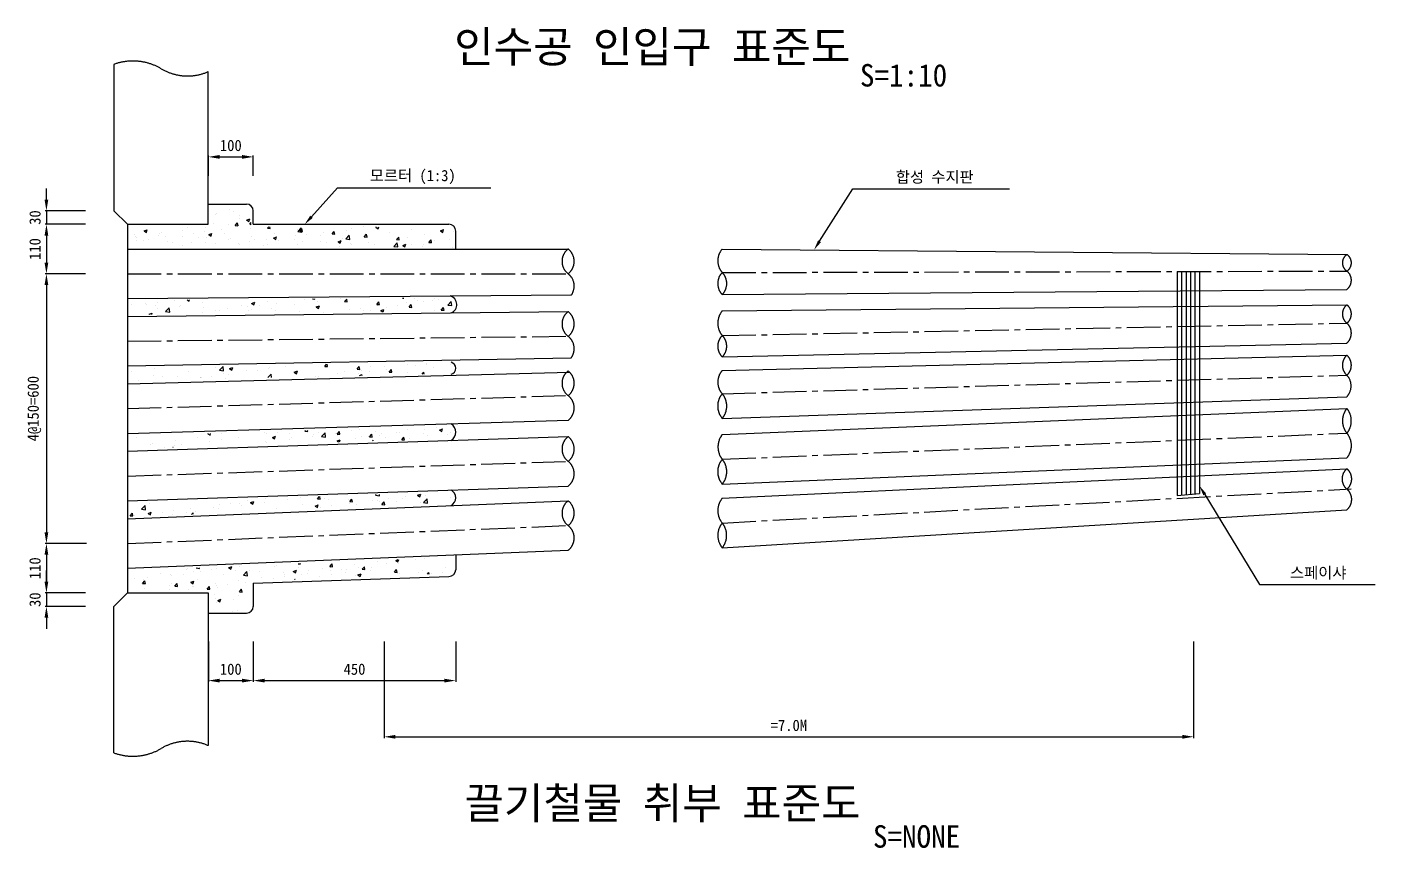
# Model space of a CAD drawing. Header units: millimetres. Extents: x -354 to 24098, y -15246 to 222.
# Drawn here: x 4312 to 7309, y -2855 to -1028 of the extents above; entities that cross this region are included whole.
import ezdxf
from ezdxf.enums import TextEntityAlignment as Align

# ---------------------------------------------------------------- set-up
doc = ezdxf.new("R2010")
doc.units = ezdxf.units.MM
doc.header["$LTSCALE"] = 100
doc.linetypes.add('CENTER', pattern=[2, 1.25, -0.25, 0.25, -0.25])
doc.linetypes.add('CENTER2', pattern=[1.125, 0.75, -0.125, 0.125, -0.125])
for name, color, linetype in [('TN-CNTL', 1, 'CENTER'), ('TN-CONC', 4, 'Continuous'), ('TN-CUTL', 1, 'CENTER'), ('TN-DIMS', 1, 'Continuous'), ('TN-LEAL', 1, 'Continuous'), ('TN-LEAT', 3, 'Continuous'), ('TN-PATT', 1, 'Continuous'), ('TN-STEL', 4, 'Continuous'), ('TN-TEX1', 6, 'Continuous')]:
    doc.layers.add(name, color=color, linetype=linetype)
doc.styles.add('D', font='GulimChe.ttf')
doc.dimstyles.new('D', dxfattribs={"dimtxt": 2.5, "dimasz": 2.5, "dimexe": 1.25, "dimexo": 2, "dimgap": 1, "dimtad": 1, "dimdec": 0, "dimtxsty": 'D', "dimcen": 2.5, "dimclrd": 1, "dimclre": 1, "dimclrt": 7, "dimadec": 0, "dimazin": 0, "dimtfac": 1, "dimtdec": 0, "dimtmove": 0, "dimatfit": 3, "dimfxl": 0, "dimarcsym": 0})

# ---------------------------------------------------------------- blocks, each defined once
blk = doc.blocks.new('*X4')
at = {"color": 0}
for p, q in [((5283.2, 13372.6), (5283.2, 13372.6)), ((5213, 13310.6), (5213, 13310.6)), ((5219, 13348.6), (5219, 13348.6)), ((5226.1, 13352.2), (5226.1, 13352.2)), ((5301.8, 13362.2), (5301.8, 13362.2)), ((5309.1, 13300.5), (5318.7, 13312)), ((5321.1, 13299.5), (5318.7, 13312)), ((5325.8, 13344.1), (5325.8, 13344.1)), ((5329.6, 13330.6), (5329.6, 13330.6)), ((5359.3, 13324.7), (5373.3, 13330.1)), ((5359.3, 13324.7), (5369.2, 13318)), ((5369.2, 13318), (5373.3, 13330.1)), ((5373.3, 13307), (5379.4, 13313.4)), ((4859.8, 13260), (4859.8, 13260)), ((4863.1, 13250.5), (4863.1, 13250.5)), ((4903.8, 13276.2), (4917.8, 13281.6)), ((4903.8, 13276.2), (4913.8, 13269.5)), ((4913.8, 13269.5), (4917.8, 13281.6)), ((4966.6, 13255.5), (4966.6, 13255.5)), ((4973.2, 13264.1), (4973.2, 13264.1)), ((4979.7, 13270.6), (4979.7, 13270.6)), ((4997.1, 13250.1), (4997.1, 13250.1)), ((5073.3, 13251), (5073.3, 13251)), ((5075.9, 13278.2), (5075.9, 13278.2)), ((5096.3, 13290.6), (5096.3, 13290.6)), ((5123.4, 13266.7), (5123.4, 13266.7)), ((5173.4, 13273.3), (5173.4, 13273.3)), ((5176.9, 13291), (5176.9, 13291)), ((5191.2, 13260.2), (5205.2, 13265.6)), ((5191.2, 13260.2), (5201.2, 13253.5)), ((5201.2, 13253.5), (5205.2, 13265.6)), ((5249.2, 13283.3), (5249.2, 13283.3)), ((5260.9, 13266.7), (5260.9, 13266.7)), ((5280.8, 13306), (5280.8, 13306)), ((5309.1, 13300.5), (5321, 13299.5)), ((5373.3, 13307), (5379.4, 13306.1)), ((5375.5, 13299.9), (5375.5, 13299.9)), ((5377.5, 13286.7), (5377.5, 13286.7)), ((5381, 13253.5), (5381, 13253.5)), ((5452.5, 13287.9), (5457.7, 13294.1)), ((5452.5, 13287.9), (5464.5, 13286.9)), ((5464.5, 13286.9), (5463.2, 13294.1)), ((5478.7, 13244.2), (5492.7, 13249.6)), ((5482, 13266.3), (5482, 13266.3)), ((5488.6, 13237.5), (5492.7, 13249.6)), ((5575, 13254.2), (5575, 13254.2)), ((5585.9, 13281.3), (5585.9, 13281.3)), ((5586.7, 13273.9), (5602.3, 13290.1)), ((5586.7, 13273.9), (5604.5, 13271.1)), ((5596, 13275.4), (5605.6, 13286.9)), ((5596, 13275.4), (5607.9, 13274.4)), ((5604.5, 13271.1), (5602.3, 13290.1)), ((5608, 13274.3), (5605.6, 13286.9)), ((5625.1, 13260.8), (5625.1, 13260.8)), ((5687.2, 13256.8), (5687.2, 13256.8)), ((5700.8, 13270.8), (5700.8, 13270.8)), ((5739.4, 13262.8), (5749.1, 13274.3)), ((5739.4, 13262.8), (5751.4, 13261.8)), ((5751.4, 13261.8), (5749.1, 13274.3)), ((5800.2, 13240.8), (5815.8, 13257)), ((5803.8, 13276.8), (5803.8, 13276.8)), ((5818, 13238), (5815.8, 13257)), ((5827.1, 13287.4), (5827.1, 13287.4)), ((5877.2, 13294), (5877.2, 13294)), ((5882.9, 13250.3), (5892.5, 13261.8)), ((5882.9, 13250.3), (5894.8, 13249.3)), ((5891.1, 13256.6), (5891.1, 13256.6)), ((5894.9, 13249.2), (5892.5, 13261.8)), ((5934.1, 13292.7), (5937.7, 13294.1)), ((5934.1, 13292.7), (5944.1, 13286)), ((5944.1, 13286), (5946.8, 13294.1)), ((5993.8, 13270.7), (5993.8, 13270.7)), ((6026.3, 13237.7), (6036, 13249.2)), ((6038.3, 13236.7), (6036, 13249.2)), ((6094.8, 13283.5), (6094.8, 13283.5)), ((6152.5, 13258.3), (6152.5, 13258.3)), ((6221.6, 13276.7), (6235.6, 13282)), ((6221.6, 13276.7), (6231.5, 13269.9)), ((6231.5, 13269.9), (6235.6, 13282)), ((6278.8, 13274.9), (6278.8, 13274.9)), ((4869.3, 13249.1), (4869.3, 13249.1)), ((4871.3, 13233.5), (4871.3, 13233.5)), ((4902, 13233.1), (4902, 13233.1)), ((4921.3, 13240.1), (4921.3, 13240.1)), ((5008.7, 13228.6), (5008.7, 13228.6)), ((5027.6, 13226.6), (5027.6, 13226.6)), ((5073.4, 13211.6), (5073.4, 13211.6)), ((5115.5, 13224.1), (5115.5, 13224.1)), ((5144.3, 13246.7), (5144.3, 13246.7)), ((5174.5, 13224.4), (5174.5, 13224.4)), ((5180.1, 13246.4), (5180.1, 13246.4)), ((5222.3, 13219.6), (5222.3, 13219.6)), ((5278.3, 13239.4), (5278.3, 13239.4)), ((5286.9, 13241.9), (5286.9, 13241.9)), ((5322.9, 13221), (5322.9, 13221)), ((5329, 13215.1), (5329, 13215.1)), ((5373, 13227.6), (5373, 13227.6)), ((5393.6, 13237.4), (5393.6, 13237.4)), ((5435.8, 13210.6), (5435.8, 13210.6)), ((5448.7, 13237.6), (5448.7, 13237.6)), ((5453.9, 13216.7), (5453.9, 13216.7)), ((5478.7, 13244.2), (5488.6, 13237.5)), ((5500.4, 13232.9), (5500.4, 13232.9)), ((5570.6, 13236.7), (5570.6, 13236.7)), ((5583.5, 13214.7), (5583.5, 13214.7)), ((5607.1, 13228.4), (5607.1, 13228.4)), ((5686.2, 13228.8), (5686.2, 13228.8)), ((5713.9, 13223.9), (5713.9, 13223.9)), ((5766.1, 13228.2), (5780.1, 13233.5)), ((5766.1, 13228.2), (5776, 13221.5)), ((5774.5, 13208.5), (5774.5, 13208.5)), ((5776, 13221.5), (5780.1, 13233.5)), ((5787.2, 13241.6), (5787.2, 13241.6)), ((5800.2, 13240.8), (5818, 13238)), ((5820.7, 13219.4), (5820.7, 13219.4)), ((5824.6, 13215.1), (5824.6, 13215.1)), ((5900.3, 13225.1), (5900.3, 13225.1)), ((5927.4, 13214.9), (5927.4, 13214.9)), ((6013.6, 13207.7), (6029.2, 13223.9)), ((6013.6, 13207.7), (6031.4, 13204.9)), ((6026.3, 13237.7), (6038.3, 13236.7)), ((6026.6, 13241.7), (6026.6, 13241.7)), ((6031.4, 13204.9), (6029.2, 13223.9)), ((6034.2, 13210.4), (6034.2, 13210.4)), ((6053.5, 13212.1), (6067.5, 13217.5)), ((6053.5, 13212.1), (6063.5, 13205.4)), ((6063.5, 13205.4), (6067.5, 13217.5)), ((6076.7, 13248.3), (6076.7, 13248.3)), ((6092.3, 13216.9), (6092.3, 13216.9)), ((6141, 13205.8), (6141, 13205.8)), ((6145.5, 13217.5), (6145.5, 13217.5)), ((6169.8, 13225.2), (6179.4, 13236.7)), ((6169.8, 13225.2), (6181.8, 13224.2)), ((6181.8, 13224.1), (6179.5, 13236.7)), ((6196.2, 13231.9), (6196.2, 13231.9)), ((6262.1, 13237.5), (6262.1, 13237.5)), ((6276.2, 13202.6), (6276.2, 13202.6))]:
    blk.add_line(p, q, dxfattribs=at)
blk = doc.blocks.new('*X5')
at = {"color": 0}
for p, q in [((4848, 12949.9), (4848, 12949.9)), ((4910.4, 12953.4), (4910.4, 12953.4)), ((4912.9, 12951.2), (4912.9, 12951.2)), ((4963, 12957.8), (4963, 12957.8)), ((5038.7, 12967.8), (5038.7, 12967.8)), ((5094.5, 12969.7), (5103.9, 12963.4)), ((5103.9, 12963.4), (5106, 12969.8)), ((5164.7, 12958.1), (5164.7, 12958.1)), ((5381.3, 12954.1), (5395.3, 12959.5)), ((5381.3, 12954.1), (5391.3, 12947.4)), ((5391.3, 12947.4), (5395.3, 12959.5)), ((5453.3, 12963.5), (5453.3, 12963.5)), ((5490.4, 12955.3), (5490.4, 12955.3)), ((5616.7, 12971.9), (5616.7, 12971.9)), ((5652.9, 12974.4), (5663.4, 12973.5)), ((5663.5, 12973.5), (5663.3, 12974.5)), ((5676.4, 12962.5), (5676.4, 12962.5)), ((5777.5, 12975.3), (5777.5, 12975.3)), ((5794.9, 12962), (5804.6, 12973.5)), ((5794.9, 12962), (5806.9, 12960.9)), ((5806.9, 12960.9), (5804.6, 12973.5)), ((5938.4, 12949.4), (5948, 12960.9)), ((5950.4, 12948.4), (5948, 12960.9)), ((6053.2, 12977.7), (6057.9, 12977)), ((6058, 12977), (6057.9, 12977.8)), ((6068.3, 12959.4), (6068.3, 12959.4)), ((6082.6, 12950.6), (6082.6, 12950.6)), ((6104.4, 12975.1), (6104.4, 12975.1)), ((6118.4, 12966), (6118.4, 12966)), ((6144.9, 12964.3), (6144.9, 12964.3)), ((6186.5, 12965.6), (6186.5, 12965.6)), ((6194.1, 12976), (6194.1, 12976)), ((6211.2, 12970.6), (6211.2, 12970.6)), ((6253.6, 12946.7), (6269.2, 12962.9)), ((6271.4, 12943.9), (6269.2, 12962.9)), ((4925.9, 12905.6), (4939.9, 12911)), ((4925.9, 12905.6), (4926.8, 12905)), ((4937.9, 12905.1), (4939.9, 12911)), ((4954.8, 12945.4), (4954.8, 12945.4)), ((4961, 12931.2), (4961, 12931.2)), ((4999.4, 12917.4), (5015, 12933.6)), ((4999.4, 12917.4), (5017.2, 12914.6)), ((5017.2, 12914.6), (5015, 12933.6)), ((5061.6, 12940.9), (5061.6, 12940.9)), ((5063.7, 12945.3), (5063.7, 12945.3)), ((5162.5, 12912.1), (5162.5, 12912.1)), ((5168.3, 12936.4), (5168.3, 12936.4)), ((5220.1, 12923.4), (5220.1, 12923.4)), ((5238.2, 12922.1), (5238.2, 12922.1)), ((5275.1, 12931.9), (5275.1, 12931.9)), ((5336.7, 12943.4), (5336.7, 12943.4)), ((5364.6, 12938.7), (5364.6, 12938.7)), ((5368.9, 12920.6), (5368.9, 12920.6)), ((5381.9, 12927.4), (5381.9, 12927.4)), ((5414.6, 12945.3), (5414.6, 12945.3)), ((5469.9, 12933.4), (5469.9, 12933.4)), ((5488.6, 12922.9), (5488.6, 12922.9)), ((5573.8, 12948.4), (5573.8, 12948.4)), ((5595.4, 12918.4), (5595.4, 12918.4)), ((5668.8, 12938.1), (5682.8, 12943.5)), ((5668.8, 12938.1), (5678.7, 12931.4)), ((5678.7, 12931.4), (5682.8, 12943.5)), ((5702.1, 12913.9), (5702.1, 12913.9)), ((5816.2, 12926.2), (5816.2, 12926.2)), ((5866.3, 12932.8), (5866.3, 12932.8)), ((5878.9, 12923.7), (5878.9, 12923.7)), ((5911.6, 12924.2), (5911.6, 12924.2)), ((5938.4, 12949.4), (5950.4, 12948.4)), ((5942, 12942.8), (5942, 12942.8)), ((5956.2, 12922.1), (5970.2, 12927.5)), ((5956.2, 12922.1), (5964.4, 12916.6)), ((5966.6, 12916.6), (5970.2, 12927.5)), ((5981.6, 12937.8), (5981.6, 12937.8)), ((6028.3, 12944.2), (6028.3, 12944.2)), ((6081.8, 12936.9), (6091.5, 12948.4)), ((6081.8, 12936.9), (6093.8, 12935.8)), ((6093.8, 12935.8), (6091.5, 12948.4)), ((6192.8, 12920.3), (6192.8, 12920.3)), ((6225.3, 12924.3), (6234.9, 12935.8)), ((6225.3, 12924.3), (6237.3, 12923.3)), ((6237.3, 12923.3), (6235, 12935.8)), ((6253.6, 12946.7), (6271.4, 12943.9)), ((4847.4, 12649.9), (4847.4, 12649.9)), ((4951.3, 12664.9), (4951.3, 12664.9)), ((5102.8, 12650.1), (5102.8, 12650.1)), ((5219.5, 12670.2), (5219.5, 12670.2)), ((5239.4, 12656.3), (5255, 12672.6)), ((5239.4, 12656.3), (5257.2, 12653.6)), ((5257.2, 12653.6), (5255, 12672.6)), ((5284, 12664.1), (5298, 12669.4)), ((5284, 12664.1), (5294, 12657.4)), ((5294, 12657.3), (5298, 12669.4)), ((5359.1, 12654.3), (5359.1, 12654.3)), ((5406.2, 12656.4), (5406.2, 12656.4)), ((5456.3, 12663), (5456.3, 12663)), ((5460.2, 12667.1), (5460.2, 12667.1)), ((5532, 12672.9), (5532, 12672.9)), ((5571.4, 12648), (5585.4, 12653.4)), ((5581.4, 12641.3), (5585.4, 12653.4)), ((5707, 12673.6), (5714.9, 12683.1)), ((5707, 12673.6), (5718.9, 12672.6)), ((5719, 12672.6), (5717, 12683.1)), ((5794.4, 12650.9), (5794.4, 12650.9)), ((5850.4, 12661.1), (5860.1, 12672.6)), ((5850.4, 12661.1), (5862.4, 12660)), ((5862.4, 12660), (5860.1, 12672.6)), ((5869.2, 12657.4), (5869.2, 12657.4)), ((5907.9, 12650.5), (5907.9, 12650.5)), ((5911, 12671), (5911, 12671)), ((5971.9, 12671.5), (5971.9, 12671.5)), ((5983.7, 12660.4), (5983.7, 12660.4)), ((5993.9, 12648.5), (6003.5, 12660)), ((6005.9, 12647.5), (6003.5, 12660)), ((6072.9, 12684.3), (6072.9, 12684.3)), ((6110, 12677.1), (6110, 12677.1)), ((6157.2, 12687.4), (6157.2, 12687.4)), ((6160.1, 12683.7), (6160.1, 12683.7)), ((6192.2, 12667.1), (6192.2, 12667.1)), ((6264, 12682.9), (6264, 12682.9)), ((4879.3, 12612.5), (4879.3, 12612.5)), ((4943.9, 12634.9), (4943.9, 12634.9)), ((4986.2, 12630.1), (4986.2, 12630.1)), ((5050.6, 12630.4), (5050.6, 12630.4)), ((5152.6, 12625.2), (5152.6, 12625.2)), ((5154.1, 12623.2), (5154.1, 12623.2)), ((5157.4, 12625.8), (5157.4, 12625.8)), ((5204.2, 12629.8), (5204.2, 12629.8)), ((5256.4, 12640.2), (5256.4, 12640.2)), ((5264.2, 12621.3), (5264.2, 12621.3)), ((5279.9, 12639.7), (5279.9, 12639.7)), ((5453.7, 12624.1), (5468.4, 12639.5)), ((5470.2, 12624.5), (5468.4, 12639.5)), ((5571.4, 12648), (5581.4, 12641.3)), ((5664.3, 12629.6), (5664.3, 12629.6)), ((5677.8, 12630.9), (5677.8, 12630.9)), ((5765.3, 12642.4), (5765.3, 12642.4)), ((5857.9, 12643.9), (5857.9, 12643.9)), ((5862.1, 12633.3), (5872.9, 12637.4)), ((5871.6, 12633.5), (5872.9, 12637.4)), ((5993.9, 12648.5), (6005.9, 12647.5)), ((6075.6, 12647.1), (6075.6, 12647.1)), ((6140.3, 12639.5), (6147, 12647.5)), ((6148.4, 12639.7), (6147, 12647.5)), ((4869, 12356.8), (4869, 12356.8)), ((5142.8, 12358.9), (5142.8, 12358.9)), ((5186.7, 12374), (5189.5, 12375.1)), ((5186.7, 12374), (5196.6, 12367.3)), ((5196.6, 12367.3), (5199.4, 12375.4)), ((5246.7, 12373.9), (5246.7, 12373.9)), ((5321.6, 12357.4), (5321.6, 12357.4)), ((5441.1, 12381.6), (5441.1, 12381.6)), ((5447.9, 12374), (5447.9, 12374)), ((5474.1, 12358), (5488.1, 12363.4)), ((5474.1, 12358), (5484.1, 12351.3)), ((5484.1, 12351.3), (5488.1, 12363.4)), ((5498, 12380.6), (5498, 12380.6)), ((5547.9, 12377.1), (5547.9, 12377.1)), ((5560.5, 12357.6), (5560.5, 12357.6)), ((5619, 12385.3), (5621.6, 12388.4)), ((5619, 12385.3), (5631, 12384.3)), ((5631, 12384.3), (5630.2, 12388.7)), ((5654.6, 12363.3), (5654.6, 12363.3)), ((5654.7, 12372.6), (5654.7, 12372.6)), ((5677.2, 12377.7), (5677.2, 12377.7)), ((5692.8, 12362.2), (5708.4, 12378.4)), ((5692.8, 12362.2), (5710.6, 12359.4)), ((5710.6, 12359.4), (5708.4, 12378.4)), ((5755.6, 12376.1), (5755.6, 12376.1)), ((5761.4, 12368), (5761.4, 12368)), ((5762.5, 12372.8), (5772.1, 12384.3)), ((5762.5, 12372.8), (5774.4, 12371.7)), ((5774.5, 12371.7), (5772.1, 12384.3)), ((5826, 12390.4), (5826, 12390.4)), ((5841.7, 12353.8), (5841.7, 12353.8)), ((5859.5, 12391.1), (5859.5, 12391.1)), ((5868.2, 12363.5), (5868.2, 12363.5)), ((5899.5, 12361.5), (5899.5, 12361.5)), ((5905.9, 12360.2), (5915.6, 12371.7)), ((5905.9, 12360.2), (5917.9, 12359.2)), ((5917.9, 12359.2), (5915.6, 12371.7)), ((5932.8, 12385.9), (5932.8, 12385.9)), ((5949.6, 12368.1), (5949.6, 12368.1)), ((5958.4, 12373.8), (5958.4, 12373.8)), ((5975, 12359), (5975, 12359)), ((6025.3, 12378.1), (6025.3, 12378.1)), ((6039.5, 12381.4), (6039.5, 12381.4)), ((6049.4, 12347.7), (6059, 12359.2)), ((6061.4, 12346.6), (6059, 12359.2)), ((6060.7, 12351.4), (6060.7, 12351.4)), ((6075, 12393.8), (6075, 12393.8)), ((6081.7, 12354.5), (6081.7, 12354.5)), ((6146.3, 12376.9), (6146.3, 12376.9)), ((6151.7, 12394.7), (6151.7, 12394.7)), ((6164.6, 12366.4), (6164.6, 12366.4)), ((6201.7, 12401.3), (6201.7, 12401.3)), ((6217, 12390.5), (6231, 12395.8)), ((6217, 12390.5), (6227, 12383.7)), ((6227, 12383.7), (6231, 12395.8)), ((6253.1, 12372.4), (6253.1, 12372.4)), ((6267.3, 12380.4), (6267.3, 12380.4)), ((4932.1, 12324.8), (4932.1, 12324.8)), ((4939.1, 12332), (4939.1, 12332)), ((4993.7, 12314.2), (4993.7, 12314.2)), ((5031.8, 12314.5), (5032.6, 12314.9)), ((5032.6, 12314.6), (5032.7, 12314.9)), ((5038.9, 12320.3), (5038.9, 12320.3)), ((5041.8, 12346.1), (5041.8, 12346.1)), ((5069.5, 12324.2), (5069.5, 12324.2)), ((5195.8, 12340.8), (5195.8, 12340.8)), ((5245.8, 12347.4), (5245.8, 12347.4)), ((5443.9, 12337.6), (5443.9, 12337.6)), ((5448, 12334.2), (5448, 12334.2)), ((5551.9, 12349.2), (5551.9, 12349.2)), ((5761.5, 12342), (5775.5, 12347.3)), ((5761.5, 12342), (5768.3, 12337.4)), ((5772.3, 12337.5), (5775.5, 12347.3)), ((5773.2, 12344.9), (5773.2, 12344.9)), ((5918.7, 12342.1), (5921.8, 12345.3)), ((5922.2, 12342.2), (5921.8, 12345.3)), ((6049.4, 12347.7), (6061.4, 12346.6)), ((4892, 12038.8), (4907.6, 12055)), ((4909.8, 12036), (4907.6, 12055)), ((4929.4, 12065.7), (4929.4, 12065.7)), ((5237.4, 12058.5), (5237.4, 12058.5)), ((5287.5, 12065.1), (5287.5, 12065.1)), ((5326.7, 12064.3), (5326.7, 12064.3)), ((5337.2, 12055.1), (5337.2, 12055.1)), ((5363.3, 12075.1), (5363.3, 12075.1)), ((5376.8, 12067.9), (5390.8, 12073.3)), ((5376.8, 12067.9), (5386.7, 12061.2)), ((5386.7, 12061.2), (5390.8, 12073.3)), ((5438.3, 12067.9), (5438.3, 12067.9)), ((5443.3, 12084.4), (5443.3, 12084.4)), ((5542.1, 12082.9), (5542.1, 12082.9)), ((5600.7, 12089.4), (5600.7, 12089.4)), ((5607.9, 12060.5), (5607.9, 12060.5)), ((5664.2, 12051.9), (5678.2, 12057.3)), ((5664.2, 12051.9), (5674.2, 12045.2)), ((5674.2, 12045.2), (5678.2, 12057.3)), ((5674.5, 12084.4), (5683.4, 12095)), ((5674.5, 12084.4), (5686.5, 12083.4)), ((5686.5, 12083.4), (5684.4, 12095.1)), ((5707.5, 12084.9), (5707.5, 12084.9)), ((5724.5, 12080.5), (5724.5, 12080.5)), ((5739.1, 12052.6), (5739.1, 12052.6)), ((5814.3, 12080.4), (5814.3, 12080.4)), ((5814.9, 12062.6), (5814.9, 12062.6)), ((5818, 12071.9), (5827.6, 12083.4)), ((5818, 12071.9), (5829.9, 12070.8)), ((5830, 12070.8), (5827.6, 12083.4)), ((5847.3, 12058.2), (5847.3, 12058.2)), ((5921, 12075.9), (5921, 12075.9)), ((5932.8, 12101.2), (5935, 12103.5)), ((5932.8, 12101.2), (5950.6, 12098.4)), ((5941.2, 12079.2), (5941.2, 12079.2)), ((5950.6, 12098.4), (5949.9, 12104)), ((5950, 12072.3), (5950, 12072.3)), ((5961.4, 12059.3), (5971.1, 12070.8)), ((5961.4, 12059.3), (5973.4, 12058.3)), ((5973.4, 12058.3), (5971.1, 12070.8)), ((5991.3, 12085.8), (5991.3, 12085.8)), ((6027.8, 12071.3), (6027.8, 12071.3)), ((6051, 12085.1), (6051, 12085.1)), ((6067, 12095.8), (6067, 12095.8)), ((6119.7, 12100.4), (6133.7, 12105.8)), ((6119.7, 12100.4), (6129.6, 12093.7)), ((6129.6, 12093.7), (6133.7, 12105.8)), ((6134.5, 12066.8), (6134.5, 12066.8)), ((6146.2, 12068.1), (6161.8, 12084.3)), ((6146.2, 12068.1), (6164, 12065.3)), ((6150.8, 12070.6), (6150.8, 12070.6)), ((6154.9, 12100), (6154.9, 12100)), ((6164, 12065.3), (6161.8, 12084.3)), ((6267.4, 12090.6), (6267.4, 12090.6)), ((4841.6, 12009.3), (4851.2, 12020.8)), ((4841.6, 12009.3), (4853.5, 12008.3)), ((4853.5, 12008.3), (4851.2, 12020.8)), ((4859, 12008.7), (4859, 12008.7)), ((4892, 12038.8), (4909.8, 12036)), ((4921.2, 12014.3), (4921.2, 12014.3)), ((4921.3, 12019.4), (4935.3, 12024.8)), ((4921.3, 12019.4), (4931.3, 12012.7)), ((4931.3, 12012.7), (4935.3, 12024.8)), ((4985.3, 12025.3), (4985.3, 12025.3)), ((5029.7, 12013.2), (5029.7, 12013.2)), ((5035.4, 12031.9), (5035.4, 12031.9)), ((5093.4, 12024.3), (5093.4, 12024.3)), ((5111.1, 12041.9), (5111.1, 12041.9)), ((5114.9, 12015.4), (5121.1, 12021.9)), ((5121.8, 12015.7), (5121.1, 12021.9)), ((5130.7, 12026), (5130.7, 12026)), ((5210, 12044.3), (5210, 12044.3)), ((5234.6, 12041), (5234.6, 12041)), ((5491.2, 12040.4), (5491.2, 12040.4)), ((5689.1, 12046), (5689.1, 12046)), ((6022.4, 11810.3), (6032.9, 11814.4)), ((6032.3, 11803.6), (6036, 11814.5)), ((6108.7, 11813.4), (6108.7, 11813.4)), ((6150.2, 11817.3), (6150.2, 11817.3)), ((4976.2, 11751), (4976.2, 11751)), ((5092.8, 11771), (5092.8, 11771)), ((5098.2, 11774.5), (5098.2, 11774.5)), ((5121, 11759.7), (5121, 11759.7)), ((5135.3, 11777.2), (5149.8, 11775)), ((5149.8, 11775), (5149.5, 11777.8)), ((5152.8, 11759.5), (5152.8, 11759.5)), ((5204.9, 11770), (5204.9, 11770)), ((5224.8, 11774.7), (5224.8, 11774.7)), ((5279.1, 11776.2), (5279.1, 11776.2)), ((5279.5, 11777.9), (5293.5, 11783.2)), ((5279.5, 11777.9), (5289.4, 11771.2)), ((5289.4, 11771.2), (5293.5, 11783.2)), ((5311.7, 11765.5), (5311.7, 11765.5)), ((5329.2, 11782.8), (5329.2, 11782.8)), ((5345.5, 11744.6), (5361, 11760.9)), ((5363.3, 11741.9), (5361, 11760.8)), ((5374, 11767.2), (5374, 11767.2)), ((5418.4, 11761), (5418.4, 11761)), ((5483, 11783.3), (5483, 11783.3)), ((5490.6, 11787.2), (5490.6, 11787.2)), ((5525.2, 11756.5), (5525.2, 11756.5)), ((5566.9, 11761.8), (5580.9, 11767.2)), ((5566.9, 11761.8), (5576.8, 11755.1)), ((5576.8, 11755.1), (5580.9, 11767.2)), ((5588.3, 11796), (5598.5, 11795.1)), ((5589.8, 11778.8), (5589.8, 11778.8)), ((5598.6, 11795.1), (5598.3, 11796.4)), ((5632, 11752), (5632, 11752)), ((5632.7, 11764.1), (5632.7, 11764.1)), ((5696.6, 11774.3), (5696.6, 11774.3)), ((5730, 11783.6), (5739.7, 11795.1)), ((5730, 11783.6), (5742, 11782.5)), ((5730.7, 11763.7), (5730.7, 11763.7)), ((5733.7, 11776.9), (5733.7, 11776.9)), ((5742, 11782.5), (5739.7, 11795.1)), ((5780.8, 11770.3), (5780.8, 11770.3)), ((5800.3, 11757.2), (5800.3, 11757.2)), ((5803.3, 11769.8), (5803.3, 11769.8)), ((5837.6, 11791.9), (5837.6, 11791.9)), ((5854.3, 11745.8), (5868.3, 11751.2)), ((5856.6, 11780.2), (5856.6, 11780.2)), ((5864.3, 11739.1), (5868.3, 11751.2)), ((5873.5, 11771), (5883.1, 11782.5)), ((5873.5, 11771), (5885.4, 11770)), ((5885.5, 11770), (5883.1, 11782.5)), ((5910.1, 11765.3), (5910.1, 11765.3)), ((5916.9, 11777.3), (5916.9, 11777.3)), ((5940.3, 11805.9), (5940.3, 11805.9)), ((5982.9, 11796.9), (5982.9, 11796.9)), ((6016.9, 11758.5), (6026.6, 11770)), ((6016.9, 11760.8), (6016.9, 11760.8)), ((6016.9, 11758.5), (6028.9, 11757.4)), ((6022.4, 11810.3), (6032.3, 11803.6)), ((6028.9, 11757.4), (6026.6, 11770)), ((6032.9, 11803.5), (6032.9, 11803.5)), ((6033.6, 11797.3), (6033.6, 11797.3)), ((6038.8, 11752.2), (6038.8, 11752.2)), ((6123.6, 11756.3), (6123.6, 11756.3)), ((6142.7, 11767.2), (6142.7, 11767.2)), ((6163.2, 11749.2), (6170, 11757.4)), ((6171.5, 11749.6), (6170, 11757.4)), ((6182.4, 11751.2), (6182.4, 11751.2)), ((6232.4, 11757.8), (6232.4, 11757.8)), ((6245.4, 11781.2), (6245.4, 11781.2)), ((4859.5, 11731), (4859.5, 11731)), ((4897.1, 11708.4), (4906.7, 11719.9)), ((4897.1, 11708.4), (4909, 11707.4)), ((4900.7, 11726.3), (4900.7, 11726.3)), ((4909, 11707.4), (4906.7, 11719.9)), ((4909.4, 11704.2), (4909.4, 11704.2)), ((4917.2, 11732.8), (4917.2, 11732.8)), ((5016.2, 11699.7), (5016.2, 11699.7)), ((5019.9, 11746.9), (5019.9, 11746.9)), ((5024.1, 11707.1), (5024.1, 11707.1)), ((5027, 11743), (5027, 11743)), ((5040.5, 11695.9), (5050.2, 11707.4)), ((5040.5, 11695.9), (5052.5, 11694.8)), ((5052.5, 11694.8), (5050.2, 11707.4)), ((5077, 11749.6), (5077, 11749.6)), ((5111.4, 11713.4), (5125.4, 11718.7)), ((5111.4, 11713.4), (5121.4, 11706.7)), ((5118.5, 11693.1), (5118.5, 11693.1)), ((5121.4, 11706.6), (5125.4, 11718.7)), ((5123, 11695.2), (5123, 11695.2)), ((5140.7, 11727.1), (5140.7, 11727.1)), ((5184, 11683.3), (5193.6, 11694.8)), ((5195.9, 11682.3), (5193.6, 11694.8)), ((5222.4, 11708.1), (5222.4, 11708.1)), ((5226.5, 11697.3), (5226.5, 11697.3)), ((5229.7, 11690.7), (5229.7, 11690.7)), ((5257.4, 11747.1), (5257.4, 11747.1)), ((5276.6, 11703.9), (5276.6, 11703.9)), ((5325.1, 11722.2), (5325.1, 11722.2)), ((5345.5, 11744.6), (5363.2, 11741.9)), ((5352.3, 11713.8), (5352.3, 11713.8)), ((5426.1, 11735), (5426.1, 11735)), ((5478.6, 11730.5), (5478.6, 11730.5)), ((5528.7, 11737.1), (5528.7, 11737.1)), ((5530, 11750), (5530, 11750)), ((5572.1, 11725.3), (5574.5, 11727.8)), ((5574.8, 11725.4), (5574.5, 11727.7)), ((5604.4, 11747), (5604.4, 11747)), ((5683.7, 11737.2), (5683.7, 11737.2)), ((5738.7, 11747.4), (5738.7, 11747.4)), ((5845.5, 11742.9), (5845.5, 11742.9)), ((5854.3, 11745.8), (5864.3, 11739.1)), ((4907.4, 11687.1), (4907.4, 11687.1)), ((5017.5, 11680.3), (5017.5, 11680.3)), ((5100.2, 11680.7), (5100.2, 11680.7)), ((5184, 11683.3), (5195.9, 11682.3)), ((5217.1, 11657.1), (5217.1, 11657.1)), ((5220, 11641.5), (5220, 11641.5)), ((5230.8, 11632.8), (5244.8, 11638.2)), ((5230.8, 11632.8), (5240.7, 11626.1)), ((5240.8, 11626.1), (5244.8, 11638.2)), ((5299.7, 11635), (5299.7, 11635)), ((5322.7, 11655.6), (5322.7, 11655.6)), ((5327.4, 11670.8), (5337.1, 11682.3)), ((5327.4, 11670.8), (5339.4, 11669.7)), ((5333.7, 11677.1), (5333.7, 11677.1)), ((5336.5, 11686.2), (5336.5, 11686.2)), ((5339.4, 11669.7), (5337.1, 11682.3)), ((5223.9, 11625), (5223.9, 11625)), ((5297.5, 11584), (5297.5, 11584)), ((5320.2, 11589), (5320.2, 11589))]:
    blk.add_line(p, q, dxfattribs=at)
blk = doc.blocks.new('*D32')
at = {"layer": 'DEFPOINTS', "color": 0}
for p in [(4814.9, -1317.1), (4714.9, -1362.1), (4814.9, -1362.1)]:
    blk.add_point(p, dxfattribs=at)
at = {"layer": 'TN-DIMS', "color": 1, "lineweight": -2}
for p, q in [((4714.9, -1359.1), (4714.9, -1314.1)), ((4739.9, -1317.1), (4789.9, -1317.1)), ((4814.9, -1359.1), (4814.9, -1314.1))]:
    blk.add_line(p, q, dxfattribs=at)
at = {"layer": 'TN-DIMS', "color": 1}
for points in [[(4739.9, -1312.9), (4739.9, -1321.3), (4714.9, -1317.1)], [(4789.9, -1312.9), (4789.9, -1321.3), (4814.9, -1317.1)]]:
    blk.add_solid(points, dxfattribs=at)
at = {"layer": 'TN-DIMS', "color": 3, "insert": (4764.9, -1291.8), "char_height": 25, "attachment_point": 5, "style": 'D'}
blk.add_mtext('100', dxfattribs=at)
blk = doc.blocks.new('*D33')
at = {"layer": 'DEFPOINTS', "color": 0}
for p in [(4444.9, -1437.1), (4354.9, -1467.1), (4444.9, -1467.1)]:
    blk.add_point(p, dxfattribs=at)
at = {"layer": 'TN-DIMS', "color": 1, "lineweight": -2}
for p, q in [((4354.9, -1412.1), (4354.9, -1387.1)), ((4441.9, -1437.1), (4351.9, -1437.1)), ((4354.9, -1437.1), (4354.9, -1467.1)), ((4441.9, -1467.1), (4351.9, -1467.1)), ((4354.9, -1492.1), (4354.9, -1517.1))]:
    blk.add_line(p, q, dxfattribs=at)
at = {"layer": 'TN-DIMS', "color": 1}
for points in [[(4350.7, -1412.1), (4359, -1412.1), (4354.9, -1437.1)], [(4350.7, -1492.1), (4359, -1492.1), (4354.9, -1467.1)]]:
    blk.add_solid(points, dxfattribs=at)
at = {"layer": 'TN-DIMS', "color": 3, "insert": (4329.6, -1452.1), "char_height": 25, "attachment_point": 5, "rotation": 90, "style": 'D'}
blk.add_mtext('30', dxfattribs=at)
blk = doc.blocks.new('*D44')
at = {"layer": 'DEFPOINTS', "color": 0}
for p in [(4444.9, -1467.1), (4354.9, -1577.1), (4444.9, -1577.1)]:
    blk.add_point(p, dxfattribs=at)
at = {"layer": 'TN-DIMS', "color": 1, "lineweight": -2}
for p, q in [((4441.9, -1467.1), (4351.9, -1467.1)), ((4354.9, -1492.1), (4354.9, -1552.1)), ((4441.9, -1577.1), (4351.9, -1577.1))]:
    blk.add_line(p, q, dxfattribs=at)
at = {"layer": 'TN-DIMS', "color": 1}
for points in [[(4350.7, -1492.1), (4359, -1492.1), (4354.9, -1467.1)], [(4350.7, -1552.1), (4359, -1552.1), (4354.9, -1577.1)]]:
    blk.add_solid(points, dxfattribs=at)
at = {"layer": 'TN-DIMS', "color": 3, "insert": (4329.5, -1522.1), "char_height": 25, "attachment_point": 5, "rotation": 90, "style": 'D'}
blk.add_mtext('110', dxfattribs=at)
blk = doc.blocks.new('*D45')
at = {"layer": 'DEFPOINTS', "color": 0}
for p in [(4444.9, -1577.1), (4354.9, -2177.1), (4447.2, -2177.1)]:
    blk.add_point(p, dxfattribs=at)
at = {"layer": 'TN-DIMS', "color": 1, "lineweight": -2}
for p, q in [((4441.9, -1577.1), (4351.9, -1577.1)), ((4354.9, -1602.1), (4354.9, -2152.1)), ((4444.2, -2177.1), (4351.9, -2177.1))]:
    blk.add_line(p, q, dxfattribs=at)
at = {"layer": 'TN-DIMS', "color": 1}
for points in [[(4350.7, -1602.1), (4359, -1602.1), (4354.9, -1577.1)], [(4350.7, -2152.1), (4359, -2152.1), (4354.9, -2177.1)]]:
    blk.add_solid(points, dxfattribs=at)
at = {"layer": 'TN-DIMS', "color": 3, "insert": (4328, -1877.1), "char_height": 25, "attachment_point": 5, "rotation": 90, "style": 'D'}
blk.add_mtext('4@150=600', dxfattribs=at)
blk = doc.blocks.new('*D46')
at = {"layer": 'DEFPOINTS', "color": 0}
for p in [(4447.2, -2177.1), (4354.9, -2287.1), (4444.9, -2287.1)]:
    blk.add_point(p, dxfattribs=at)
at = {"layer": 'TN-DIMS', "color": 1, "lineweight": -2}
for p, q in [((4444.2, -2177.1), (4351.9, -2177.1)), ((4354.9, -2202.1), (4354.9, -2262.1)), ((4441.9, -2287.1), (4351.9, -2287.1))]:
    blk.add_line(p, q, dxfattribs=at)
at = {"layer": 'TN-DIMS', "color": 1}
for points in [[(4350.7, -2202.1), (4359, -2202.1), (4354.9, -2177.1)], [(4350.7, -2262.1), (4359, -2262.1), (4354.9, -2287.1)]]:
    blk.add_solid(points, dxfattribs=at)
at = {"layer": 'TN-DIMS', "color": 3, "insert": (4329.5, -2232.1), "char_height": 25, "attachment_point": 5, "rotation": 90, "style": 'D'}
blk.add_mtext('110', dxfattribs=at)
blk = doc.blocks.new('*D47')
at = {"layer": 'DEFPOINTS', "color": 0}
for p in [(4444.9, -2287.1), (4354.9, -2317.1), (4444.9, -2317.1)]:
    blk.add_point(p, dxfattribs=at)
at = {"layer": 'TN-DIMS', "color": 1, "lineweight": -2}
for p, q in [((4354.9, -2262.1), (4354.9, -2237.1)), ((4441.9, -2287.1), (4351.9, -2287.1)), ((4354.9, -2287.1), (4354.9, -2317.1)), ((4441.9, -2317.1), (4351.9, -2317.1)), ((4354.9, -2342.1), (4354.9, -2367.1))]:
    blk.add_line(p, q, dxfattribs=at)
at = {"layer": 'TN-DIMS', "color": 1}
for points in [[(4350.7, -2262.1), (4359, -2262.1), (4354.9, -2287.1)], [(4350.7, -2342.1), (4359, -2342.1), (4354.9, -2317.1)]]:
    blk.add_solid(points, dxfattribs=at)
at = {"layer": 'TN-DIMS', "color": 3, "insert": (4329.6, -2302.1), "char_height": 25, "attachment_point": 5, "rotation": 90, "style": 'D'}
blk.add_mtext('30', dxfattribs=at)
blk = doc.blocks.new('*D48')
at = {"layer": 'DEFPOINTS', "color": 0}
for p in [(4714.9, -2392.1), (4814.9, -2392.1), (4814.9, -2482.1)]:
    blk.add_point(p, dxfattribs=at)
at = {"layer": 'TN-DIMS', "color": 1, "lineweight": -2}
for p, q in [((4714.9, -2395.1), (4714.9, -2485.1)), ((4814.9, -2395.1), (4814.9, -2485.1)), ((4739.9, -2482.1), (4789.9, -2482.1))]:
    blk.add_line(p, q, dxfattribs=at)
at = {"layer": 'TN-DIMS', "color": 1}
for points in [[(4739.9, -2477.9), (4739.9, -2486.3), (4714.9, -2482.1)], [(4789.9, -2477.9), (4789.9, -2486.3), (4814.9, -2482.1)]]:
    blk.add_solid(points, dxfattribs=at)
at = {"layer": 'TN-DIMS', "color": 3, "insert": (4764.9, -2456.8), "char_height": 25, "attachment_point": 5, "style": 'D'}
blk.add_mtext('100', dxfattribs=at)
blk = doc.blocks.new('*D49')
at = {"layer": 'DEFPOINTS', "color": 0}
for p in [(4814.9, -2392.1), (5264.9, -2392.1), (5264.9, -2482.1)]:
    blk.add_point(p, dxfattribs=at)
at = {"layer": 'TN-DIMS', "color": 1, "lineweight": -2}
for p, q in [((4814.9, -2395.1), (4814.9, -2485.1)), ((5264.9, -2395.1), (5264.9, -2485.1)), ((4839.9, -2482.1), (5239.9, -2482.1))]:
    blk.add_line(p, q, dxfattribs=at)
at = {"layer": 'TN-DIMS', "color": 1}
for points in [[(4839.9, -2477.9), (4839.9, -2486.3), (4814.9, -2482.1)], [(5239.9, -2477.9), (5239.9, -2486.3), (5264.9, -2482.1)]]:
    blk.add_solid(points, dxfattribs=at)
at = {"layer": 'TN-DIMS', "color": 3, "insert": (5039.9, -2456.8), "char_height": 25, "attachment_point": 5, "style": 'D'}
blk.add_mtext('450', dxfattribs=at)
blk = doc.blocks.new('*D50')
at = {"layer": 'DEFPOINTS', "color": 0}
for p in [(5105.8, -2392.1), (6905.8, -2392.1), (6905.8, -2607.1)]:
    blk.add_point(p, dxfattribs=at)
at = {"layer": 'TN-DIMS', "color": 1, "lineweight": -2}
for p, q in [((5105.8, -2395.1), (5105.8, -2610.1)), ((6905.8, -2395.1), (6905.8, -2610.1)), ((5130.8, -2607.1), (6880.8, -2607.1))]:
    blk.add_line(p, q, dxfattribs=at)
at = {"layer": 'TN-DIMS', "color": 1}
for points in [[(5130.8, -2602.9), (5130.8, -2611.3), (5105.8, -2607.1)], [(6880.8, -2602.9), (6880.8, -2611.3), (6905.8, -2607.1)]]:
    blk.add_solid(points, dxfattribs=at)
at = {"layer": 'TN-DIMS', "color": 3, "insert": (6005.8, -2581.8), "char_height": 25, "attachment_point": 5, "style": 'D'}
blk.add_mtext('=7.0M', dxfattribs=at)

msp = doc.modelspace()

# ---------------------------------------------------------------- linework, layer by layer
at = {"layer": 'TN-CNTL', "linetype": 'CENTER2'}
for p, q in [((4534.86, -1577.09), (5514.86, -1577.09)), ((5857.6, -1574.36), (7246.54, -1571.17)), ((5857.6, -1714.68), (7246.54, -1686.89)), ((4534.86, -1727.09), (5514.86, -1716.21)), ((5857.6, -1843.99), (7246.54, -1802.79)), ((4534.86, -1877.09), (5514.86, -1848.07)), ((5857.6, -1989.85), (7246.54, -1931.77)), ((4534.86, -2027.09), (5514.86, -1994.44)), ((5857.6, -2131.58), (7256.42, -2055.65)), ((4534.86, -2177.09), (5514.86, -2137.18))]:
    msp.add_line(p, q, dxfattribs=at)
at = {"layer": 'TN-CONC'}
for p, q in [((4504.86, -1111.34), (4504.86, -1437.09)), ((4714.86, -1467.09), (4714.86, -1127.4)), ((4504.86, -1437.09), (4534.86, -1467.09)), ((4714.86, -1422.09), (4799.86, -1422.09)), ((4814.86, -1467.09), (4814.86, -1437.09)), ((4534.86, -1467.09), (4714.86, -1467.09)), ((4814.86, -1467.09), (5249.86, -1467.09)), ((5264.86, -1522.09), (5264.86, -1482.09)), ((5264.86, -2202.36), (5264.86, -2235.33)), ((4814.86, -2265.07), (5249.86, -2250.33)), ((4814.86, -2265.07), (4814.86, -2317.09)), ((4504.86, -2317.09), (4534.86, -2287.09)), ((4534.86, -2287.09), (4714.86, -2287.09)), ((4714.86, -2287.09), (4714.86, -2626.77)), ((4504.86, -2642.83), (4504.86, -2317.09)), ((4714.86, -2332.09), (4799.86, -2332.09))]:
    msp.add_line(p, q, dxfattribs=at)
for centre, radius, start, end in [((4799.86, -1437.09), 15, 360, 90), ((5249.86, -1482.09), 15, 0, 90), ((5247.73, -1645.54), 19.82, 290.56198, 74.6799), ((5251.04, -1787.43), 13.83, 285.3283, 74.6717), ((5242.66, -1929.44), 22.21, 302.81364, 57.18636), ((5245.01, -2075.44), 19.85, 299.17176, 60.82824), ((5249.86, -2235.33), 15, 270, 0), ((4799.86, -2317.09), 15, 270, 0)]:
    msp.add_arc(centre, radius, start, end, dxfattribs=at)
at = {"layer": 'TN-CUTL'}
for centre, radius, start, end in [((4547.16, -1227.73), 123.84, 59.44405, 109.97204), ((4668.66, -1021.93), 115.15, 239.44405, 293.65834), ((5535.98, -1549.59), 34.67, 127.51645, 232.48355), ((5493.75, -1549.59), 34.67, 307.51645, 52.48355), ((5886.75, -1548.22), 39.15, 138.11837, 221.88163), ((7258.38, -1552.8), 21.86, 122.78886, 237.21114), ((7234.71, -1552.8), 21.86, 302.78886, 57.21114), ((5493.75, -1604.59), 34.67, 325.3371, 52.48355), ((5882.41, -1598.82), 34.84, 135.4076, 224.5924), ((5832.79, -1598.82), 34.84, 315.4076, 44.5924), ((7230.96, -1591.46), 25.58, 307.52442, 52.47558), ((7262.25, -1666.58), 25.67, 127.71184, 232.28816), ((7230.84, -1666.58), 25.67, 307.71184, 52.28816), ((5535.98, -1688.71), 34.67, 127.51645, 232.48355), ((5493.75, -1688.71), 34.67, 307.51645, 52.48355), ((5890.41, -1687.18), 42.81, 140.03371, 219.96629), ((7226.71, -1709.08), 29.76, 311.78527, 48.21473), ((5493.75, -1743.71), 34.67, 323.50876, 52.48355), ((5880.64, -1738.32), 33.01, 134.24912, 225.75088), ((5834.57, -1738.32), 33.01, 314.24912, 45.75088), ((7266.47, -1780.54), 29.87, 131.85345, 228.14655), ((7226.61, -1780.54), 29.87, 311.85345, 48.14655), ((5535.98, -1820.57), 34.67, 127.51645, 232.48355), ((5493.75, -1820.57), 34.67, 307.51645, 52.48355), ((5885.6, -1818.3), 38, 137.4591, 222.5409), ((7221.12, -1826.68), 34.89, 316.77306, 43.22694), ((5493.75, -1875.57), 34.67, 307.51645, 52.48355), ((5889.74, -1871.37), 42.22, 139.5704, 220.4296), ((5825.46, -1871.37), 42.22, 319.5704, 40.4296), ((7279.83, -1904.27), 43.17, 140.43461, 219.56539), ((7213.26, -1904.27), 43.17, 320.43461, 39.56539), ((5535.98, -1966.94), 34.67, 127.51645, 232.48355), ((5493.75, -1966.94), 34.67, 307.51645, 52.48355), ((5892.52, -1962.35), 44.45, 141.77978, 218.22022), ((7214.3, -1959.27), 42.37, 319.536, 40.464), ((5493.75, -2021.94), 34.67, 307.51645, 52.48355), ((5890.01, -2017.35), 42.5, 139.68363, 220.31637), ((5825.19, -2017.35), 42.5, 319.68363, 40.31637), ((7265, -2033.5), 29.16, 129.26614, 230.73386), ((7228.09, -2033.5), 29.16, 309.26614, 50.73386), ((7227.34, -2079), 29.9, 309.95367, 50.04633), ((5535.98, -2109.68), 34.67, 127.51645, 232.48355), ((5493.75, -2109.68), 34.67, 307.51645, 52.48355), ((5890.31, -2104.08), 42.73, 139.94377, 220.05623), ((5493.75, -2164.68), 34.67, 307.51645, 52.48355), ((5891.14, -2159.08), 43.37, 140.65036, 219.34964), ((5824.06, -2159.08), 43.37, 320.65036, 39.34964), ((4547.16, -2526.45), 123.84, 250.02796, 300.55595), ((4668.66, -2732.24), 115.15, 66.34166, 120.55595)]:
    msp.add_arc(centre, radius, start, end, dxfattribs=at)
at = {"layer": 'TN-LEAL'}
for p, q in [((4944.24, -1450.4), (5002.16, -1386.31)), ((5002.16, -1386.31), (5342.85, -1386.31)), ((6073.91, -1504.94), (6148.29, -1388.49)), ((6148.29, -1388.49), (6496.57, -1388.49)), ((6930.53, -2068.09), (7052.58, -2268.45)), ((7052.58, -2268.45), (7309.16, -2268.45))]:
    msp.add_line(p, q, dxfattribs=at)
for points in [[(4947.02, -1452.91), (4941.45, -1447.88), (4929.15, -1467.09)], [(6077.07, -1506.96), (6070.75, -1502.92), (6061.8, -1523.9)], [(6927.32, -2070.04), (6933.73, -2066.14), (6918.82, -2048.88)]]:
    msp.add_solid(points, dxfattribs=at)
at = {"layer": 'TN-STEL'}
for p, q in [((4534.86, -1467.09), (4534.86, -1522.09)), ((4534.86, -1522.09), (5514.86, -1522.09)), ((4534.86, -1522.09), (4534.86, -2287.09)), ((5857.6, -1522.09), (7246.54, -1534.42)), ((6868.82, -1572.04), (6918.82, -1571.92)), ((6868.82, -1572.04), (6868.82, -2070.02)), ((6878.82, -1572.04), (6878.82, -2069.16)), ((6888.82, -1572.04), (6888.82, -2068.31)), ((6898.82, -1572.04), (6898.82, -2067.45)), ((6908.82, -1572.04), (6908.82, -2066.59)), ((6918.82, -1571.92), (6918.82, -2065.73)), ((5857.6, -1623.28), (7246.54, -1611.75)), ((4534.86, -1632.09), (5522.27, -1624.31)), ((5857.6, -1659.68), (7246.54, -1646.27)), ((4534.86, -1672.09), (5514.86, -1661.21)), ((5857.6, -1761.97), (7246.54, -1731.27)), ((4534.86, -1782.09), (5521.62, -1764.32)), ((5857.6, -1792.61), (7246.54, -1758.29)), ((4534.86, -1822.09), (5518.36, -1796.15)), ((5857.6, -1898.76), (7246.54, -1850.58)), ((5857.6, -1934.85), (7246.54, -1876.77)), ((4534.86, -1932.09), (5515.14, -1902.85)), ((4534.86, -1972.09), (5514.86, -1939.44)), ((5857.6, -2044.85), (7246.54, -1986.77)), ((5857.6, -2076.58), (7246.54, -2010.93)), ((4534.86, -2082.09), (5514.86, -2049.44)), ((6868.82, -2070.02), (6918.82, -2065.73)), ((4534.86, -2122.09), (5514.86, -2082.18)), ((5857.6, -2186.58), (7246.54, -2101.92)), ((4534.86, -2232.09), (5514.86, -2192.18))]:
    msp.add_line(p, q, dxfattribs=at)

# ---------------------------------------------------------------- block references
at = {"layer": 'TN-PATT', "xscale": 0.4999999999995453, "yscale": 0.4999999999995453, "zscale": 0.4999999999995453}
for name in ['*X4', '*X5']:
    msp.add_blockref(name, (2120.32, -8120), dxfattribs=at)

# ---------------------------------------------------------------- texts
at = {"layer": 'TN-LEAT', "style": 'D'}
for s, p in [('모르터 (1:3)', (5169.46, -1371.11)), ('합성 수지판', (6330.19, -1374.27)), ('스페이샤', (7182.9, -2254.68))]:
    msp.add_text(s, height=25, dxfattribs=at).set_placement(p, align=Align.CENTER)
at = {"layer": 'TN-TEX1', "style": 'D'}
for s, p in [('인수공 인입구 표준도', (5701.94, -1107.05)), ('끌기철물 취부 표준도', (5724.84, -2789.6))]:
    msp.add_text(s, height=70, dxfattribs=at).set_placement(p, align=Align.CENTER)
for s, p in [('S=1:10', (6163.85, -1160.6)), ('S=NONE', (6192.82, -2853.75))]:
    msp.add_text(s, height=50, dxfattribs=at).set_placement(p)

# ---------------------------------------------------------------- dimensions: what is measured, and where the dimension line sits
at = {"layer": 'TN-DIMS'}
for base, p1, p2, picture, middle in [((4814.86, -1317.1), (4714.86, -1362.09), (4814.86, -1362.09), '*D32', (4764.86, -1291.77)), ((4814.86, -2482.09), (4714.86, -2392.09), (4814.86, -2392.09), '*D48', (4764.86, -2456.76)), ((5264.86, -2482.09), (4814.86, -2392.09), (5264.86, -2392.09), '*D49', (5039.86, -2456.77))]:
    dim = msp.add_linear_dim(base=base, p1=p1, p2=p2, dimstyle='D', override={"dimscale": 10, "dimexe": 0.3, "dimexo": 0.3, "dimgap": 1.25, "dimlunit": 6, "dimclrt": 3, "dimtix": 1, "dimtmove": 2}, dxfattribs=at)
    dim.commit()
    dim.dimension.update_dxf_attribs({"geometry": picture, "text_midpoint": middle})
for base, p1, p2, picture, middle in [((4354.86, -1467.09), (4444.86, -1437.09), (4444.86, -1467.09), '*D33', (4329.58, -1452.09)), ((4354.86, -1577.09), (4444.86, -1467.09), (4444.86, -1577.09), '*D44', (4329.53, -1522.09)), ((4354.86, -2287.09), (4447.23, -2177.09), (4444.86, -2287.09), '*D46', (4329.53, -2232.09)), ((4354.86, -2317.09), (4444.86, -2287.09), (4444.86, -2317.09), '*D47', (4329.58, -2302.09))]:
    dim = msp.add_linear_dim(base=base, p1=p1, p2=p2, angle=90, dimstyle='D', override={"dimscale": 10, "dimexe": 0.3, "dimexo": 0.3, "dimgap": 1.25, "dimlunit": 6, "dimclrt": 3, "dimtix": 1, "dimtmove": 2}, dxfattribs=at)
    dim.commit()
    dim.dimension.update_dxf_attribs({"geometry": picture, "text_midpoint": middle})
dim = msp.add_linear_dim(base=(4354.86, -2177.09), p1=(4444.86, -1577.09), p2=(4447.23, -2177.09), angle=90, text='4@150=<>', dimstyle='D', override={"dimscale": 10, "dimexe": 0.3, "dimexo": 0.3, "dimgap": 1.25, "dimlunit": 6, "dimclrt": 3, "dimtix": 1, "dimtmove": 2}, dxfattribs=at)
dim.commit()
dim.dimension.update_dxf_attribs({"geometry": '*D45', "text_midpoint": (4328, -1877.09)})
dim = msp.add_linear_dim(base=(6905.85, -2607.09), p1=(5105.85, -2392.09), p2=(6905.85, -2392.09), text='=7.0M', dimstyle='D', override={"dimscale": 10, "dimexe": 0.3, "dimexo": 0.3, "dimgap": 1.25, "dimlunit": 6, "dimclrt": 3, "dimtix": 1, "dimtmove": 2}, dxfattribs=at)
dim.commit()
dim.dimension.update_dxf_attribs({"geometry": '*D50', "text_midpoint": (6005.85, -2581.76)})

doc.saveas('drawing.dxf')
